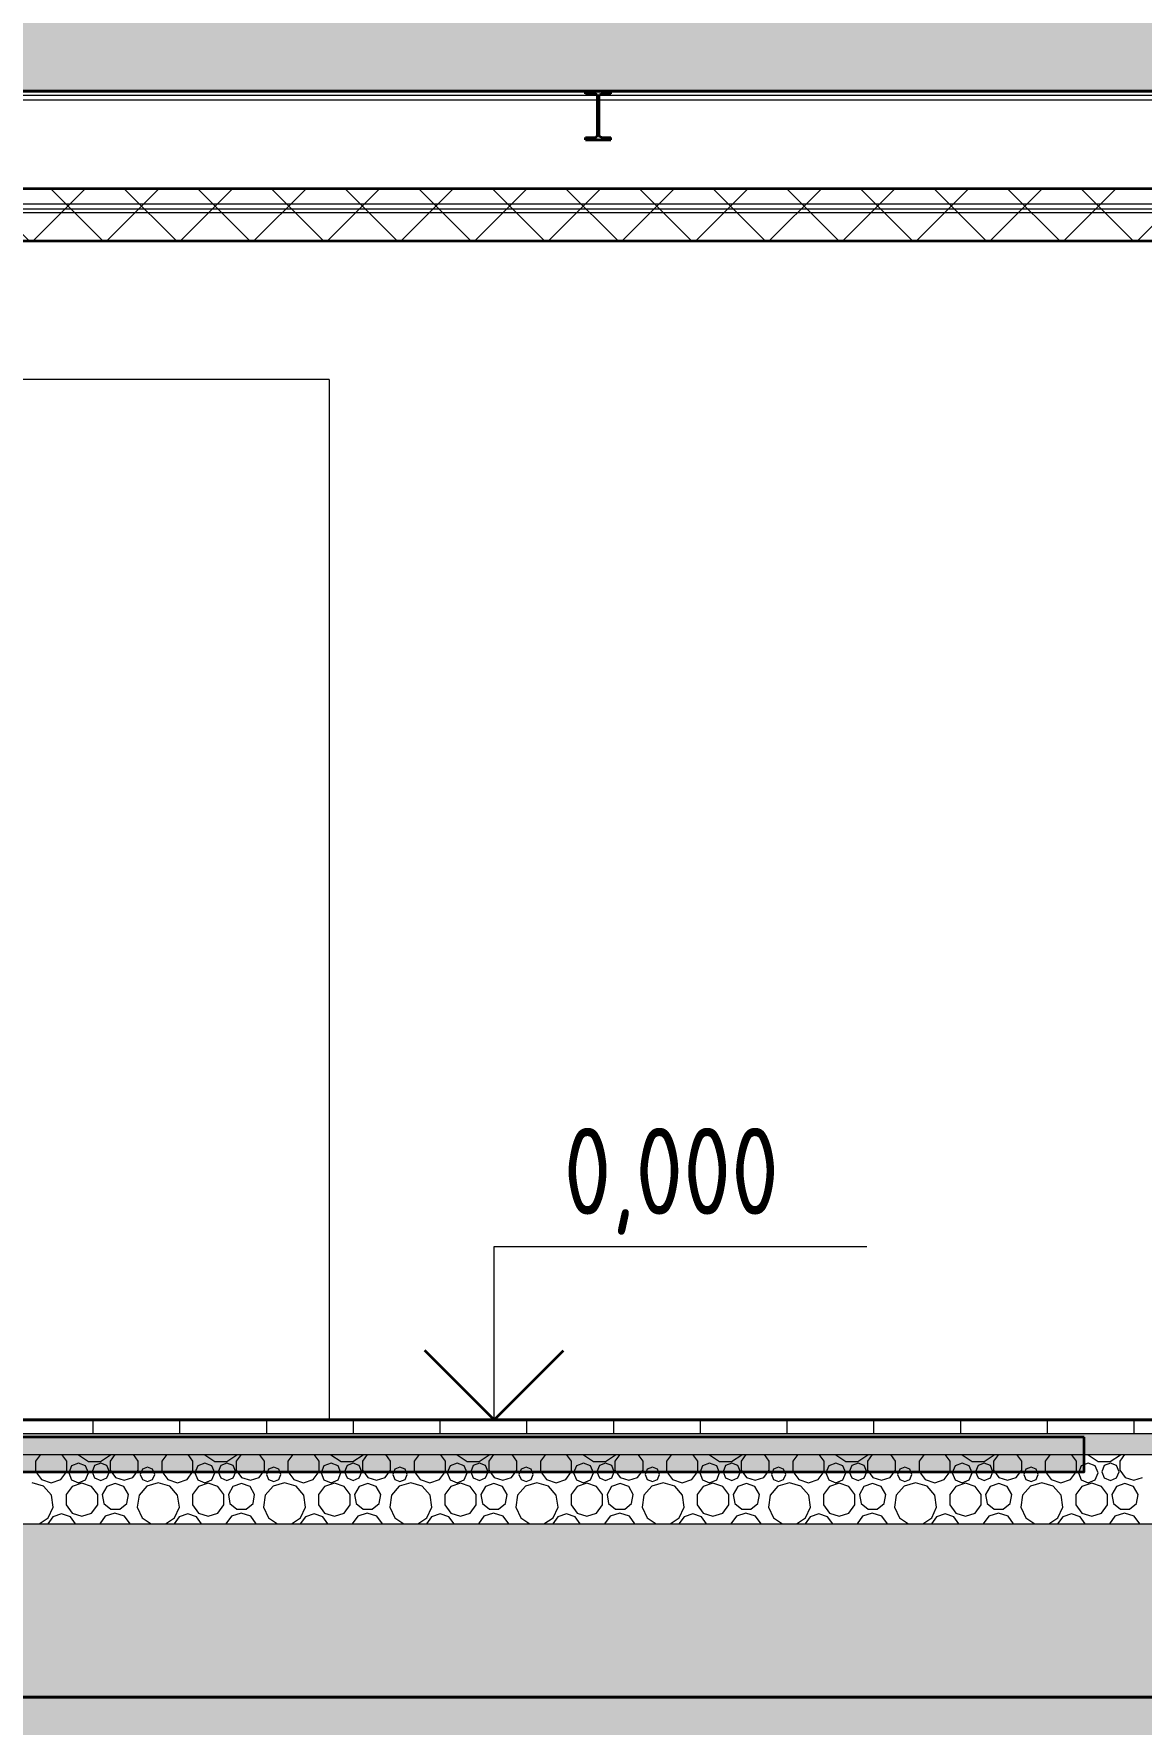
# Model space of a CAD drawing. Header units: millimetres. Extents: x 34668 to 196414, y -30276 to 15801.
# Drawn here: x 175091 to 178282, y -27354 to -22479 of the extents above; entities that cross this region are included whole.
import ezdxf

# ---------------------------------------------------------------- set-up
doc = ezdxf.new("R2010")
doc.units = ezdxf.units.MM
doc.header["$MEASUREMENT"] = 0
for name, color, linetype in [('- Спрятан', 7, 'Continuous'), ('перекрытие', 7, 'Continuous'), ('стены внутр', 7, 'Continuous'), ('чертеж', 7, 'Continuous')]:
    doc.layers.add(name, color=color, linetype=linetype)
for name, color, linetype, lineweight in [('- Спрятан_Ном._пера__96', 7, 'Continuous', 13), ('- Спрятан_Ном._пера__98', 7, 'Continuous', 35), ('перекрытие_Ном._пера__94', 252, 'Continuous', 13), ('перекрытие_Ном._пера__96', 7, 'Continuous', 13), ('перекрытие_Ном._пера__97', 7, 'Continuous', 20), ('перекрытие_Ном._пера__99', 7, 'Continuous', 40), ('подп стены Инжзащита_Ном._пера__94', 252, 'Continuous', 13), ('подп стены Инжзащита_Ном._пера__97', 7, 'Continuous', 20), ('подп стены Инжзащита_Ном._пера__98', 7, 'Continuous', 35), ('стены внутр_Ном._пера__96', 7, 'Continuous', 13), ('чертеж_Ном._пера__96', 7, 'Continuous', 13), ('чертеж_Ном._пера__98', 7, 'Continuous', 35)]:
    doc.layers.add(name, color=color, linetype=linetype, lineweight=lineweight)
doc.styles.add('СГЕНЕРИР_СТИЛЬ_1', font='gost_2_304-81_type.ttf')

# ---------------------------------------------------------------- blocks, each defined once
blk = doc.blocks.new('Элемент разреза_91_1', base_point=(115262, -26475.7))
at = {"layer": 'перекрытие_Ном._пера__94', "linetype": 'Continuous'}
blk.add_hatch(color=256, dxfattribs=at).paths.add_polyline_path([(189128.6, -22644.7), (189128.6, -22425.7), (172422.7, -22425.7), (172422.7, -22644.7)])
at = {"layer": 'перекрытие_Ном._пера__99', "linetype": 'Continuous'}
blk.add_line((172422.7, -22644.7), (189128.6, -22644.7), dxfattribs=at)
blk = doc.blocks.new('Элемент разреза_115_1', base_point=(115262, -26475.7))
at = {"layer": 'стены внутр_Ном._пера__96', "linetype": 'Continuous'}
for p, q in [((175942.7, -23475.7), (172942.7, -23475.7)), ((172942.7, -26475.7), (172942.7, -23475.7)), ((175942.7, -23475.7), (175942.7, -26475.7))]:
    blk.add_line(p, q, dxfattribs=at)
blk = doc.blocks.new('Элемент разреза_120_1', base_point=(115262, -26475.7))
at = {"layer": 'перекрытие_Ном._пера__96', "linetype": 'Continuous'}
for p, q in [((178372.7, -22994.7), (178372.7, -23075.7)), ((178372.7, -23075.7), (172882.7, -23075.7))]:
    blk.add_line(p, q, dxfattribs=at)
blk = doc.blocks.new('Элемент разреза_133_1', base_point=(115262, -26475.7))
at = {"layer": '- Спрятан_Ном._пера__96', "linetype": 'Continuous'}
for p, q in [((174721.3, -22655.7), (176714.2, -22655.7)), ((176721.3, -22655.7), (178714.2, -22655.7)), ((174720.1, -22669.7), (176715.4, -22669.7)), ((176720.1, -22669.7), (178715.4, -22669.7)), ((172882.7, -22969.7), (178627.7, -22969.7)), ((172882.7, -22983.7), (178627.7, -22983.7)), ((172882.7, -22994.7), (178627.7, -22994.7))]:
    blk.add_line(p, q, dxfattribs=at)
blk = doc.blocks.new('Элемент разреза_135_1', base_point=(115262, -26475.7))
at = {"layer": '- Спрятан_Ном._пера__96', "linetype": 'Continuous', "lineweight": 25}
blk.add_hatch(color=7, dxfattribs=at).paths.add_polyline_path([(176754.2, -22784.7), (176754.2, -22777.8), (176727.1, -22777.8), (176722.1, -22775.8), (176720.1, -22770.8), (176720.1, -22658.6), (176722.1, -22653.7), (176727.1, -22651.6), (176754.2, -22651.6), (176754.2, -22644.7), (176681.2, -22644.7), (176681.2, -22651.6), (176708.4, -22651.6), (176713.3, -22653.7), (176715.4, -22658.6), (176715.4, -22770.8), (176713.3, -22775.8), (176708.4, -22777.8), (176681.2, -22777.8), (176681.2, -22784.7)])
at = {"layer": '- Спрятан_Ном._пера__98', "linetype": 'Continuous'}
for p, q in [((176681.2, -22644.7), (176754.2, -22644.7)), ((176681.2, -22651.6), (176681.2, -22644.7)), ((176681.2, -22651.6), (176708.4, -22651.6)), ((176713.3, -22653.7), (176708.4, -22651.6)), ((176715.4, -22658.6), (176713.3, -22653.7)), ((176715.4, -22770.8), (176715.4, -22658.6)), ((176720.1, -22658.6), (176722.1, -22653.7)), ((176720.1, -22770.8), (176720.1, -22658.6)), ((176722.1, -22653.7), (176727.1, -22651.6)), ((176727.1, -22651.6), (176754.2, -22651.6)), ((176754.2, -22651.6), (176754.2, -22644.7)), ((176681.2, -22777.8), (176708.4, -22777.8)), ((176681.2, -22784.7), (176681.2, -22777.8)), ((176681.2, -22784.7), (176754.2, -22784.7)), ((176708.4, -22777.8), (176713.3, -22775.8)), ((176713.3, -22775.8), (176715.4, -22770.8)), ((176722.1, -22775.8), (176720.1, -22770.8)), ((176727.1, -22777.8), (176722.1, -22775.8)), ((176727.1, -22777.8), (176754.2, -22777.8)), ((176754.2, -22784.7), (176754.2, -22777.8))]:
    blk.add_line(p, q, dxfattribs=at)
blk = doc.blocks.new('Отметка высоты (ГОСТ)[23]_1', base_point=(176417.8, -26475.7))
at = {"layer": 'чертеж_Ном._пера__96', "linetype": 'Continuous'}
for p, q in [((176417.8, -26475.7), (176417.8, -25975.7)), ((176417.8, -25975.7), (177491.2, -25975.7)), ((175786.5, -26475.7), (176617.8, -26475.7))]:
    blk.add_line(p, q, dxfattribs=at)
at = {"layer": 'чертеж_Ном._пера__98', "linetype": 'Continuous'}
for q in [(176217.8, -26275.7), (176617.8, -26275.7)]:
    blk.add_line((176417.8, -26475.7), q, dxfattribs=at)
at = {"layer": 'чертеж_Ном._пера__96', "insert": (176617.8, -25942.2), "char_height": 250, "attachment_point": 7, "style": 'СГЕНЕРИР_СТИЛЬ_1'}
blk.add_mtext('{0,000\\A1{\\H.66x;\\S^  ;}}', dxfattribs=at)
blk = doc.blocks.new('*X242', base_point=(115262, -26475.7))
at = {"layer": 'перекрытие_Ном._пера__94', "linetype": 'Continuous'}
for p, q in [((175110.4, -26575.7), (175096.1, -26595.4)), ((175096.1, -26595.4), (175096.1, -26624.6)), ((175186.1, -26595.4), (175171.8, -26575.7)), ((175186.1, -26624.6), (175186.1, -26595.4)), ((175199.9, -26608.9), (175191.6, -26629.1)), ((175220.1, -26600.5), (175199.9, -26608.9)), ((175219.4, -26575.7), (175220, -26577)), ((175220, -26577), (175249, -26595.7)), ((175240.4, -26608.9), (175220.1, -26600.5)), ((175248.7, -26629.1), (175240.4, -26608.9)), ((175249, -26595.7), (175283.5, -26595.7)), ((175266.2, -26607.9), (175258.9, -26625.6)), ((175284, -26600.5), (175266.2, -26607.9)), ((175283.5, -26595.7), (175312.5, -26577)), ((175301.7, -26607.9), (175284, -26600.5)), ((175309, -26625.6), (175301.7, -26607.9)), ((175324.7, -26575.7), (175310.9, -26594.7)), ((175310.9, -26594.7), (175310.9, -26621)), ((175312.5, -26577), (175313.1, -26575.7)), ((175391.8, -26594.7), (175378, -26575.7)), ((175391.8, -26621), (175391.8, -26594.7)), ((175418.7, -26612.6), (175404.1, -26618.7)), ((175433.3, -26618.7), (175418.7, -26612.6)), ((175474.1, -26575.7), (175459.8, -26595.4)), ((175459.8, -26595.4), (175459.8, -26624.6)), ((175549.8, -26595.4), (175535.5, -26575.7)), ((175549.8, -26624.6), (175549.8, -26595.4)), ((175563.6, -26608.9), (175555.3, -26629.1)), ((175583.9, -26600.5), (175563.6, -26608.9)), ((175583.1, -26575.7), (175583.7, -26577)), ((175583.7, -26577), (175612.7, -26595.7)), ((175604.1, -26608.9), (175583.9, -26600.5)), ((175612.4, -26629.1), (175604.1, -26608.9)), ((175612.7, -26595.7), (175647.2, -26595.7)), ((175629.9, -26607.9), (175622.6, -26625.6)), ((175647.7, -26600.5), (175629.9, -26607.9)), ((175647.2, -26595.7), (175676.2, -26577)), ((175665.4, -26607.9), (175647.7, -26600.5)), ((175672.8, -26625.6), (175665.4, -26607.9)), ((175688.4, -26575.7), (175674.6, -26594.7)), ((175674.6, -26594.7), (175674.6, -26621)), ((175676.2, -26577), (175676.8, -26575.7)), ((175755.5, -26594.7), (175741.7, -26575.7)), ((175755.5, -26621), (175755.5, -26594.7)), ((175782.4, -26612.6), (175767.8, -26618.7)), ((175797, -26618.7), (175782.4, -26612.6)), ((175837.8, -26575.7), (175823.5, -26595.4)), ((175823.5, -26595.4), (175823.5, -26624.6)), ((175913.5, -26595.4), (175899.2, -26575.7)), ((175913.5, -26624.6), (175913.5, -26595.4)), ((175927.3, -26608.9), (175919, -26629.1)), ((175947.6, -26600.5), (175927.3, -26608.9)), ((175946.8, -26575.7), (175947.4, -26577)), ((175947.4, -26577), (175976.4, -26595.7)), ((175967.8, -26608.9), (175947.6, -26600.5)), ((175976.1, -26629.1), (175967.8, -26608.9)), ((175976.4, -26595.7), (176010.9, -26595.7)), ((175993.7, -26607.9), (175986.3, -26625.6)), ((176011.4, -26600.5), (175993.7, -26607.9)), ((176010.9, -26595.7), (176039.9, -26577)), ((176029.1, -26607.9), (176011.4, -26600.5)), ((176036.5, -26625.6), (176029.1, -26607.9)), ((176052.1, -26575.7), (176038.3, -26594.7)), ((176038.3, -26594.7), (176038.3, -26621)), ((176039.9, -26577), (176040.5, -26575.7)), ((176119.2, -26594.7), (176105.4, -26575.7)), ((176119.2, -26621), (176119.2, -26594.7)), ((176146.1, -26612.6), (176131.5, -26618.7)), ((176160.8, -26618.7), (176146.1, -26612.6)), ((176201.5, -26575.7), (176187.2, -26595.4)), ((176187.2, -26595.4), (176187.2, -26624.6)), ((176277.2, -26595.4), (176262.9, -26575.7)), ((176277.2, -26624.6), (176277.2, -26595.4)), ((176291.1, -26608.9), (176282.7, -26629.1)), ((176311.3, -26600.5), (176291.1, -26608.9)), ((176310.5, -26575.7), (176311.1, -26577)), ((176311.1, -26577), (176340.1, -26595.7)), ((176331.5, -26608.9), (176311.3, -26600.5)), ((176339.9, -26629.1), (176331.5, -26608.9)), ((176340.1, -26595.7), (176374.6, -26595.7)), ((176357.4, -26607.9), (176350, -26625.6)), ((176375.1, -26600.5), (176357.4, -26607.9)), ((176374.6, -26595.7), (176403.6, -26577)), ((176392.8, -26607.9), (176375.1, -26600.5)), ((176400.2, -26625.6), (176392.8, -26607.9)), ((176415.8, -26575.7), (176402, -26594.7)), ((176402, -26594.7), (176402, -26621)), ((176403.6, -26577), (176404.2, -26575.7)), ((176482.9, -26594.7), (176469.1, -26575.7)), ((176482.9, -26621), (176482.9, -26594.7)), ((176509.8, -26612.6), (176495.2, -26618.7)), ((176524.5, -26618.7), (176509.8, -26612.6)), ((176565.2, -26575.7), (176550.9, -26595.4)), ((176550.9, -26595.4), (176550.9, -26624.6)), ((176640.9, -26595.4), (176626.6, -26575.7)), ((176640.9, -26624.6), (176640.9, -26595.4)), ((176654.8, -26608.9), (176646.4, -26629.1)), ((176675, -26600.5), (176654.8, -26608.9)), ((176674.2, -26575.7), (176674.8, -26577)), ((176674.8, -26577), (176703.8, -26595.7)), ((176695.2, -26608.9), (176675, -26600.5)), ((176703.6, -26629.1), (176695.2, -26608.9)), ((176703.8, -26595.7), (176738.3, -26595.7)), ((176721.1, -26607.9), (176713.7, -26625.6)), ((176738.8, -26600.5), (176721.1, -26607.9)), ((176738.3, -26595.7), (176767.3, -26577)), ((176756.5, -26607.9), (176738.8, -26600.5)), ((176763.9, -26625.6), (176756.5, -26607.9)), ((176779.5, -26575.7), (176765.7, -26594.7)), ((176765.7, -26594.7), (176765.7, -26621)), ((176767.3, -26577), (176767.9, -26575.7)), ((176846.6, -26594.7), (176832.9, -26575.7)), ((176846.6, -26621), (176846.6, -26594.7)), ((176873.5, -26612.6), (176858.9, -26618.7)), ((176888.2, -26618.7), (176873.5, -26612.6)), ((176929, -26575.7), (176914.7, -26595.4)), ((176914.7, -26595.4), (176914.7, -26624.6)), ((177004.6, -26595.4), (176990.3, -26575.7)), ((177004.6, -26624.6), (177004.6, -26595.4)), ((177018.5, -26608.9), (177010.1, -26629.1)), ((177038.7, -26600.5), (177018.5, -26608.9)), ((177037.9, -26575.7), (177038.5, -26577)), ((177038.5, -26577), (177067.5, -26595.7)), ((177058.9, -26608.9), (177038.7, -26600.5)), ((177067.3, -26629.1), (177058.9, -26608.9)), ((177067.5, -26595.7), (177102, -26595.7)), ((177084.8, -26607.9), (177077.4, -26625.6)), ((177102.5, -26600.5), (177084.8, -26607.9)), ((177102, -26595.7), (177131, -26577)), ((177120.2, -26607.9), (177102.5, -26600.5)), ((177127.6, -26625.6), (177120.2, -26607.9)), ((177143.2, -26575.7), (177129.4, -26594.7)), ((177129.4, -26594.7), (177129.4, -26621)), ((177131, -26577), (177131.6, -26575.7)), ((177210.4, -26594.7), (177196.6, -26575.7)), ((177210.4, -26621), (177210.4, -26594.7)), ((177237.3, -26612.6), (177222.6, -26618.7)), ((177251.9, -26618.7), (177237.3, -26612.6)), ((177292.7, -26575.7), (177278.4, -26595.4)), ((177278.4, -26595.4), (177278.4, -26624.6)), ((177368.4, -26595.4), (177354.1, -26575.7)), ((177368.4, -26624.6), (177368.4, -26595.4)), ((177382.2, -26608.9), (177373.8, -26629.1)), ((177402.4, -26600.5), (177382.2, -26608.9)), ((177401.6, -26575.7), (177402.2, -26577)), ((177402.2, -26577), (177431.2, -26595.7)), ((177422.6, -26608.9), (177402.4, -26600.5)), ((177431, -26629.1), (177422.6, -26608.9)), ((177431.2, -26595.7), (177465.7, -26595.7)), ((177448.5, -26607.9), (177441.1, -26625.6)), ((177466.2, -26600.5), (177448.5, -26607.9)), ((177465.7, -26595.7), (177494.7, -26577)), ((177483.9, -26607.9), (177466.2, -26600.5)), ((177491.3, -26625.6), (177483.9, -26607.9)), ((177506.9, -26575.7), (177493.1, -26594.7)), ((177493.1, -26594.7), (177493.1, -26621)), ((177494.7, -26577), (177495.3, -26575.7)), ((177574.1, -26594.7), (177560.3, -26575.7)), ((177574.1, -26621), (177574.1, -26594.7)), ((177601, -26612.6), (177586.3, -26618.7)), ((177615.6, -26618.7), (177601, -26612.6)), ((177656.4, -26575.7), (177642.1, -26595.4)), ((177642.1, -26595.4), (177642.1, -26624.6)), ((177732.1, -26595.4), (177717.8, -26575.7)), ((177732.1, -26624.6), (177732.1, -26595.4)), ((177745.9, -26608.9), (177737.5, -26629.1)), ((177766.1, -26600.5), (177745.9, -26608.9)), ((177765.3, -26575.7), (177765.9, -26577)), ((177765.9, -26577), (177794.9, -26595.7)), ((177786.3, -26608.9), (177766.1, -26600.5)), ((177794.7, -26629.1), (177786.3, -26608.9)), ((177794.9, -26595.7), (177829.4, -26595.7)), ((177812.2, -26607.9), (177804.9, -26625.6)), ((177829.9, -26600.5), (177812.2, -26607.9)), ((177829.4, -26595.7), (177858.5, -26577)), ((177847.7, -26607.9), (177829.9, -26600.5)), ((177855, -26625.6), (177847.7, -26607.9)), ((177870.6, -26575.7), (177856.8, -26594.7)), ((177856.8, -26594.7), (177856.8, -26621)), ((177858.5, -26577), (177859, -26575.7)), ((177937.8, -26594.7), (177924, -26575.7)), ((177937.8, -26621), (177937.8, -26594.7)), ((177964.7, -26612.6), (177950, -26618.7)), ((177979.3, -26618.7), (177964.7, -26612.6)), ((178020.1, -26575.7), (178005.8, -26595.4)), ((178005.8, -26595.4), (178005.8, -26624.6)), ((178095.8, -26595.4), (178081.5, -26575.7)), ((178095.8, -26624.6), (178095.8, -26595.4)), ((178109.6, -26608.9), (178101.2, -26629.1)), ((178129.8, -26600.5), (178109.6, -26608.9)), ((178129, -26575.7), (178129.6, -26577)), ((178129.6, -26577), (178158.7, -26595.7)), ((178150, -26608.9), (178129.8, -26600.5)), ((178158.4, -26629.1), (178150, -26608.9)), ((178158.7, -26595.7), (178193.1, -26595.7)), ((178175.9, -26607.9), (178168.6, -26625.6)), ((178193.6, -26600.5), (178175.9, -26607.9)), ((178193.1, -26595.7), (178222.2, -26577)), ((178211.4, -26607.9), (178193.6, -26600.5)), ((178218.7, -26625.6), (178211.4, -26607.9)), ((178234.3, -26575.7), (178220.5, -26594.7)), ((178220.5, -26594.7), (178220.5, -26621)), ((178222.2, -26577), (178222.8, -26575.7)), ((175119.3, -26667.4), (175086.2, -26657.7)), ((175096.1, -26624.6), (175113.3, -26648.3)), ((175113.3, -26648.3), (175141.1, -26657.3)), ((175141.1, -26657.3), (175168.9, -26648.3)), ((175168.9, -26648.3), (175186.1, -26624.6)), ((175191.6, -26629.1), (175199.9, -26649.3)), ((175199.9, -26649.3), (175220.1, -26657.7)), ((175229.8, -26658.8), (175201.8, -26667.9)), ((175220.1, -26657.7), (175240.4, -26649.3)), ((175257.8, -26667.9), (175229.8, -26658.8)), ((175240.4, -26649.3), (175248.7, -26629.1)), ((175258.9, -26625.6), (175266.2, -26643.3)), ((175266.2, -26643.3), (175284, -26650.7)), ((175284, -26650.7), (175301.7, -26643.3)), ((175325.8, -26659.3), (175301.2, -26668.3)), ((175301.7, -26643.3), (175309, -26625.6)), ((175310.9, -26621), (175326.3, -26642.3)), ((175350.5, -26668.3), (175325.8, -26659.3)), ((175326.3, -26642.3), (175351.3, -26650.4)), ((175351.3, -26650.4), (175376.4, -26642.3)), ((175376.4, -26642.3), (175391.8, -26621)), ((175404.1, -26618.7), (175398, -26633.3)), ((175398, -26633.3), (175404.1, -26647.9)), ((175404.1, -26647.9), (175418.7, -26653.9)), ((175449.9, -26657.7), (175416.9, -26667.4)), ((175418.7, -26653.9), (175433.3, -26647.9)), ((175439.4, -26633.3), (175433.3, -26618.7)), ((175433.3, -26647.9), (175439.4, -26633.3)), ((175483, -26667.4), (175449.9, -26657.7)), ((175459.8, -26624.6), (175477, -26648.3)), ((175477, -26648.3), (175504.8, -26657.3)), ((175504.8, -26657.3), (175532.6, -26648.3)), ((175532.6, -26648.3), (175549.8, -26624.6)), ((175555.3, -26629.1), (175563.6, -26649.3)), ((175563.6, -26649.3), (175583.9, -26657.7)), ((175593.5, -26658.8), (175565.5, -26667.9)), ((175583.9, -26657.7), (175604.1, -26649.3)), ((175621.6, -26667.9), (175593.5, -26658.8)), ((175604.1, -26649.3), (175612.4, -26629.1)), ((175622.6, -26625.6), (175629.9, -26643.3)), ((175629.9, -26643.3), (175647.7, -26650.7)), ((175647.7, -26650.7), (175665.4, -26643.3)), ((175689.5, -26659.3), (175664.9, -26668.3)), ((175665.4, -26643.3), (175672.8, -26625.6)), ((175674.6, -26621), (175690, -26642.3)), ((175714.2, -26668.3), (175689.5, -26659.3)), ((175690, -26642.3), (175715.1, -26650.4)), ((175715.1, -26650.4), (175740.1, -26642.3)), ((175740.1, -26642.3), (175755.5, -26621)), ((175767.8, -26618.7), (175761.7, -26633.3)), ((175761.7, -26633.3), (175767.8, -26647.9)), ((175767.8, -26647.9), (175782.4, -26653.9)), ((175813.7, -26657.7), (175780.6, -26667.4)), ((175782.4, -26653.9), (175797, -26647.9)), ((175803.1, -26633.3), (175797, -26618.7)), ((175797, -26647.9), (175803.1, -26633.3)), ((175846.8, -26667.4), (175813.7, -26657.7)), ((175823.5, -26624.6), (175840.7, -26648.3)), ((175840.7, -26648.3), (175868.5, -26657.3)), ((175868.5, -26657.3), (175896.3, -26648.3)), ((175896.3, -26648.3), (175913.5, -26624.6)), ((175919, -26629.1), (175927.3, -26649.3)), ((175927.3, -26649.3), (175947.6, -26657.7)), ((175957.2, -26658.8), (175929.2, -26667.9)), ((175947.6, -26657.7), (175967.8, -26649.3)), ((175985.3, -26667.9), (175957.2, -26658.8)), ((175967.8, -26649.3), (175976.1, -26629.1)), ((175986.3, -26625.6), (175993.7, -26643.3)), ((175993.7, -26643.3), (176011.4, -26650.7)), ((176011.4, -26650.7), (176029.1, -26643.3)), ((176053.3, -26659.3), (176028.6, -26668.3)), ((176029.1, -26643.3), (176036.5, -26625.6)), ((176038.3, -26621), (176053.7, -26642.3)), ((176077.9, -26668.3), (176053.3, -26659.3)), ((176053.7, -26642.3), (176078.8, -26650.4)), ((176078.8, -26650.4), (176103.8, -26642.3)), ((176103.8, -26642.3), (176119.2, -26621)), ((176131.5, -26618.7), (176125.5, -26633.3)), ((176125.5, -26633.3), (176131.5, -26647.9)), ((176131.5, -26647.9), (176146.1, -26653.9)), ((176177.4, -26657.7), (176144.3, -26667.4)), ((176146.1, -26653.9), (176160.8, -26647.9)), ((176166.8, -26633.3), (176160.8, -26618.7)), ((176160.8, -26647.9), (176166.8, -26633.3)), ((176210.5, -26667.4), (176177.4, -26657.7)), ((176187.2, -26624.6), (176204.4, -26648.3)), ((176204.4, -26648.3), (176232.2, -26657.3)), ((176232.2, -26657.3), (176260, -26648.3)), ((176260, -26648.3), (176277.2, -26624.6)), ((176282.7, -26629.1), (176291.1, -26649.3)), ((176291.1, -26649.3), (176311.3, -26657.7)), ((176320.9, -26658.8), (176292.9, -26667.9)), ((176311.3, -26657.7), (176331.5, -26649.3)), ((176349, -26667.9), (176320.9, -26658.8)), ((176331.5, -26649.3), (176339.9, -26629.1)), ((176350, -26625.6), (176357.4, -26643.3)), ((176357.4, -26643.3), (176375.1, -26650.7)), ((176375.1, -26650.7), (176392.8, -26643.3)), ((176417, -26659.3), (176392.3, -26668.3)), ((176392.8, -26643.3), (176400.2, -26625.6)), ((176402, -26621), (176417.5, -26642.3)), ((176441.6, -26668.3), (176417, -26659.3)), ((176417.5, -26642.3), (176442.5, -26650.4)), ((176442.5, -26650.4), (176467.5, -26642.3)), ((176467.5, -26642.3), (176482.9, -26621)), ((176495.2, -26618.7), (176489.2, -26633.3)), ((176489.2, -26633.3), (176495.2, -26647.9)), ((176495.2, -26647.9), (176509.8, -26653.9)), ((176541.1, -26657.7), (176508, -26667.4)), ((176509.8, -26653.9), (176524.5, -26647.9)), ((176530.5, -26633.3), (176524.5, -26618.7)), ((176524.5, -26647.9), (176530.5, -26633.3)), ((176574.2, -26667.4), (176541.1, -26657.7)), ((176550.9, -26624.6), (176568.1, -26648.3)), ((176568.1, -26648.3), (176595.9, -26657.3)), ((176595.9, -26657.3), (176623.8, -26648.3)), ((176623.8, -26648.3), (176640.9, -26624.6)), ((176646.4, -26629.1), (176654.8, -26649.3)), ((176654.8, -26649.3), (176675, -26657.7)), ((176684.6, -26658.8), (176656.6, -26667.9)), ((176675, -26657.7), (176695.2, -26649.3)), ((176712.7, -26667.9), (176684.6, -26658.8)), ((176695.2, -26649.3), (176703.6, -26629.1)), ((176713.7, -26625.6), (176721.1, -26643.3)), ((176721.1, -26643.3), (176738.8, -26650.7)), ((176738.8, -26650.7), (176756.5, -26643.3)), ((176780.7, -26659.3), (176756, -26668.3)), ((176756.5, -26643.3), (176763.9, -26625.6)), ((176765.7, -26621), (176781.2, -26642.3)), ((176805.3, -26668.3), (176780.7, -26659.3)), ((176781.2, -26642.3), (176806.2, -26650.4)), ((176806.2, -26650.4), (176831.2, -26642.3)), ((176831.2, -26642.3), (176846.6, -26621)), ((176858.9, -26618.7), (176852.9, -26633.3)), ((176852.9, -26633.3), (176858.9, -26647.9)), ((176858.9, -26647.9), (176873.5, -26653.9)), ((176904.8, -26657.7), (176871.7, -26667.4)), ((176873.5, -26653.9), (176888.2, -26647.9)), ((176894.2, -26633.3), (176888.2, -26618.7)), ((176888.2, -26647.9), (176894.2, -26633.3)), ((176937.9, -26667.4), (176904.8, -26657.7)), ((176914.7, -26624.6), (176931.8, -26648.3)), ((176931.8, -26648.3), (176959.7, -26657.3)), ((176959.7, -26657.3), (176987.5, -26648.3)), ((176987.5, -26648.3), (177004.6, -26624.6)), ((177010.1, -26629.1), (177018.5, -26649.3)), ((177018.5, -26649.3), (177038.7, -26657.7)), ((177048.3, -26658.8), (177020.3, -26667.9)), ((177038.7, -26657.7), (177058.9, -26649.3)), ((177076.4, -26667.9), (177048.3, -26658.8)), ((177058.9, -26649.3), (177067.3, -26629.1)), ((177077.4, -26625.6), (177084.8, -26643.3)), ((177084.8, -26643.3), (177102.5, -26650.7)), ((177102.5, -26650.7), (177120.2, -26643.3)), ((177144.4, -26659.3), (177119.7, -26668.3)), ((177120.2, -26643.3), (177127.6, -26625.6)), ((177129.4, -26621), (177144.9, -26642.3)), ((177169, -26668.3), (177144.4, -26659.3)), ((177144.9, -26642.3), (177169.9, -26650.4)), ((177169.9, -26650.4), (177194.9, -26642.3)), ((177194.9, -26642.3), (177210.4, -26621)), ((177222.6, -26618.7), (177216.6, -26633.3)), ((177216.6, -26633.3), (177222.6, -26647.9)), ((177222.6, -26647.9), (177237.3, -26653.9)), ((177268.5, -26657.7), (177235.4, -26667.4)), ((177237.3, -26653.9), (177251.9, -26647.9)), ((177257.9, -26633.3), (177251.9, -26618.7)), ((177251.9, -26647.9), (177257.9, -26633.3)), ((177301.6, -26667.4), (177268.5, -26657.7)), ((177278.4, -26624.6), (177295.6, -26648.3)), ((177295.6, -26648.3), (177323.4, -26657.3)), ((177323.4, -26657.3), (177351.2, -26648.3)), ((177351.2, -26648.3), (177368.4, -26624.6)), ((177373.8, -26629.1), (177382.2, -26649.3)), ((177382.2, -26649.3), (177402.4, -26657.7)), ((177412.1, -26658.8), (177384, -26667.9)), ((177402.4, -26657.7), (177422.6, -26649.3)), ((177440.1, -26667.9), (177412.1, -26658.8)), ((177422.6, -26649.3), (177431, -26629.1)), ((177441.1, -26625.6), (177448.5, -26643.3)), ((177448.5, -26643.3), (177466.2, -26650.7)), ((177466.2, -26650.7), (177483.9, -26643.3)), ((177508.1, -26659.3), (177483.4, -26668.3)), ((177483.9, -26643.3), (177491.3, -26625.6)), ((177493.1, -26621), (177508.6, -26642.3)), ((177532.7, -26668.3), (177508.1, -26659.3)), ((177508.6, -26642.3), (177533.6, -26650.4)), ((177533.6, -26650.4), (177558.6, -26642.3)), ((177558.6, -26642.3), (177574.1, -26621)), ((177586.3, -26618.7), (177580.3, -26633.3)), ((177580.3, -26633.3), (177586.3, -26647.9)), ((177586.3, -26647.9), (177601, -26653.9)), ((177632.2, -26657.7), (177599.1, -26667.4)), ((177601, -26653.9), (177615.6, -26647.9)), ((177621.6, -26633.3), (177615.6, -26618.7)), ((177615.6, -26647.9), (177621.6, -26633.3)), ((177665.3, -26667.4), (177632.2, -26657.7)), ((177642.1, -26624.6), (177659.3, -26648.3)), ((177659.3, -26648.3), (177687.1, -26657.3)), ((177687.1, -26657.3), (177714.9, -26648.3)), ((177714.9, -26648.3), (177732.1, -26624.6)), ((177737.5, -26629.1), (177745.9, -26649.3)), ((177745.9, -26649.3), (177766.1, -26657.7)), ((177775.8, -26658.8), (177747.7, -26667.9)), ((177766.1, -26657.7), (177786.3, -26649.3)), ((177803.8, -26667.9), (177775.8, -26658.8)), ((177786.3, -26649.3), (177794.7, -26629.1)), ((177804.9, -26625.6), (177812.2, -26643.3)), ((177812.2, -26643.3), (177829.9, -26650.7)), ((177829.9, -26650.7), (177847.7, -26643.3)), ((177871.8, -26659.3), (177847.1, -26668.3)), ((177847.7, -26643.3), (177855, -26625.6)), ((177856.8, -26621), (177872.3, -26642.3)), ((177896.4, -26668.3), (177871.8, -26659.3)), ((177872.3, -26642.3), (177897.3, -26650.4)), ((177897.3, -26650.4), (177922.3, -26642.3)), ((177922.3, -26642.3), (177937.8, -26621)), ((177950, -26618.7), (177944, -26633.3)), ((177944, -26633.3), (177950, -26647.9)), ((177950, -26647.9), (177964.7, -26653.9)), ((177995.9, -26657.7), (177962.8, -26667.4)), ((177964.7, -26653.9), (177979.3, -26647.9)), ((177985.3, -26633.3), (177979.3, -26618.7)), ((177979.3, -26647.9), (177985.3, -26633.3)), ((178029, -26667.4), (177995.9, -26657.7)), ((178005.8, -26624.6), (178023, -26648.3)), ((178023, -26648.3), (178050.8, -26657.3)), ((178050.8, -26657.3), (178078.6, -26648.3)), ((178078.6, -26648.3), (178095.8, -26624.6)), ((178101.2, -26629.1), (178109.6, -26649.3)), ((178109.6, -26649.3), (178129.8, -26657.7)), ((178139.5, -26658.8), (178111.4, -26667.9)), ((178129.8, -26657.7), (178150, -26649.3)), ((178167.5, -26667.9), (178139.5, -26658.8)), ((178150, -26649.3), (178158.4, -26629.1)), ((178168.6, -26625.6), (178175.9, -26643.3)), ((178175.9, -26643.3), (178193.6, -26650.7)), ((178193.6, -26650.7), (178211.4, -26643.3)), ((178235.5, -26659.3), (178210.8, -26668.3)), ((178211.4, -26643.3), (178218.7, -26625.6)), ((178220.5, -26621), (178236, -26642.3)), ((178260.2, -26668.3), (178235.5, -26659.3)), ((178236, -26642.3), (178261, -26650.4)), ((178261, -26650.4), (178286, -26642.3)), ((175141.9, -26693.5), (175119.3, -26667.4)), ((175146.8, -26727.6), (175141.9, -26693.5)), ((175201.8, -26667.9), (175184.4, -26691.7)), ((175184.4, -26691.7), (175184.4, -26721.2)), ((175275.2, -26691.7), (175257.8, -26667.9)), ((175275.2, -26721.2), (175275.2, -26691.7)), ((175301.2, -26668.3), (175288.1, -26691)), ((175288.1, -26691), (175292.6, -26716.8)), ((175363.6, -26691), (175350.5, -26668.3)), ((175359.1, -26716.8), (175363.6, -26691)), ((175394.3, -26693.5), (175389.4, -26727.6)), ((175416.9, -26667.4), (175394.3, -26693.5)), ((175505.6, -26693.5), (175483, -26667.4)), ((175510.5, -26727.6), (175505.6, -26693.5)), ((175565.5, -26667.9), (175548.1, -26691.7)), ((175548.1, -26691.7), (175548.1, -26721.2)), ((175638.9, -26691.7), (175621.6, -26667.9)), ((175638.9, -26721.2), (175638.9, -26691.7)), ((175664.9, -26668.3), (175651.8, -26691)), ((175651.8, -26691), (175656.3, -26716.8)), ((175727.3, -26691), (175714.2, -26668.3)), ((175722.8, -26716.8), (175727.3, -26691)), ((175758, -26693.5), (175753.1, -26727.6)), ((175780.6, -26667.4), (175758, -26693.5)), ((175869.3, -26693.5), (175846.8, -26667.4)), ((175874.2, -26727.6), (175869.3, -26693.5)), ((175929.2, -26667.9), (175911.8, -26691.7)), ((175911.8, -26691.7), (175911.8, -26721.2)), ((176002.6, -26691.7), (175985.3, -26667.9)), ((176002.6, -26721.2), (176002.6, -26691.7)), ((176028.6, -26668.3), (176015.5, -26691)), ((176015.5, -26691), (176020, -26716.8)), ((176091, -26691), (176077.9, -26668.3)), ((176086.5, -26716.8), (176091, -26691)), ((176121.7, -26693.5), (176116.8, -26727.6)), ((176144.3, -26667.4), (176121.7, -26693.5)), ((176233, -26693.5), (176210.5, -26667.4)), ((176238, -26727.6), (176233, -26693.5)), ((176292.9, -26667.9), (176275.6, -26691.7)), ((176275.6, -26691.7), (176275.6, -26721.2)), ((176366.3, -26691.7), (176349, -26667.9)), ((176366.3, -26721.2), (176366.3, -26691.7)), ((176392.3, -26668.3), (176379.2, -26691)), ((176379.2, -26691), (176383.7, -26716.8)), ((176454.7, -26691), (176441.6, -26668.3)), ((176450.2, -26716.8), (176454.7, -26691)), ((176485.4, -26693.5), (176480.5, -26727.6)), ((176508, -26667.4), (176485.4, -26693.5)), ((176596.8, -26693.5), (176574.2, -26667.4)), ((176601.7, -26727.6), (176596.8, -26693.5)), ((176656.6, -26667.9), (176639.3, -26691.7)), ((176639.3, -26691.7), (176639.3, -26721.2)), ((176730, -26691.7), (176712.7, -26667.9)), ((176730, -26721.2), (176730, -26691.7)), ((176756, -26668.3), (176742.9, -26691)), ((176742.9, -26691), (176747.5, -26716.8)), ((176818.4, -26691), (176805.3, -26668.3)), ((176813.9, -26716.8), (176818.4, -26691)), ((176849.1, -26693.5), (176844.2, -26727.6)), ((176871.7, -26667.4), (176849.1, -26693.5)), ((176960.5, -26693.5), (176937.9, -26667.4)), ((176965.4, -26727.6), (176960.5, -26693.5)), ((177020.3, -26667.9), (177003, -26691.7)), ((177003, -26691.7), (177003, -26721.2)), ((177093.7, -26691.7), (177076.4, -26667.9)), ((177093.7, -26721.2), (177093.7, -26691.7)), ((177119.7, -26668.3), (177106.6, -26691)), ((177106.6, -26691), (177111.2, -26716.8)), ((177182.2, -26691), (177169, -26668.3)), ((177177.6, -26716.8), (177182.2, -26691)), ((177212.8, -26693.5), (177207.9, -26727.6)), ((177235.4, -26667.4), (177212.8, -26693.5)), ((177324.2, -26693.5), (177301.6, -26667.4)), ((177329.1, -26727.6), (177324.2, -26693.5)), ((177384, -26667.9), (177366.7, -26691.7)), ((177366.7, -26691.7), (177366.7, -26721.2)), ((177457.4, -26691.7), (177440.1, -26667.9)), ((177457.4, -26721.2), (177457.4, -26691.7)), ((177483.4, -26668.3), (177470.3, -26691)), ((177470.3, -26691), (177474.9, -26716.8)), ((177545.9, -26691), (177532.7, -26668.3)), ((177541.3, -26716.8), (177545.9, -26691)), ((177576.5, -26693.5), (177571.6, -26727.6)), ((177599.1, -26667.4), (177576.5, -26693.5)), ((177687.9, -26693.5), (177665.3, -26667.4)), ((177692.8, -26727.6), (177687.9, -26693.5)), ((177747.7, -26667.9), (177730.4, -26691.7)), ((177730.4, -26691.7), (177730.4, -26721.2)), ((177821.1, -26691.7), (177803.8, -26667.9)), ((177821.1, -26721.2), (177821.1, -26691.7)), ((177847.1, -26668.3), (177834, -26691)), ((177834, -26691), (177838.6, -26716.8)), ((177909.6, -26691), (177896.4, -26668.3)), ((177905, -26716.8), (177909.6, -26691)), ((177940.2, -26693.5), (177935.3, -26727.6)), ((177962.8, -26667.4), (177940.2, -26693.5)), ((178051.6, -26693.5), (178029, -26667.4)), ((178056.5, -26727.6), (178051.6, -26693.5)), ((178111.4, -26667.9), (178094.1, -26691.7)), ((178094.1, -26691.7), (178094.1, -26721.2)), ((178184.8, -26691.7), (178167.5, -26667.9)), ((178184.8, -26721.2), (178184.8, -26691.7)), ((178210.8, -26668.3), (178197.7, -26691)), ((178197.7, -26691), (178202.3, -26716.8)), ((178273.3, -26691), (178260.2, -26668.3)), ((178268.7, -26716.8), (178273.3, -26691)), ((175106.5, -26775.7), (175132.5, -26759)), ((175146.3, -26755.4), (175131.6, -26775.7)), ((175132.5, -26759), (175146.8, -26727.6)), ((175171.3, -26747.3), (175146.3, -26755.4)), ((175196.4, -26755.4), (175171.3, -26747.3)), ((175184.4, -26721.2), (175201.8, -26745.1)), ((175211.1, -26775.7), (175196.4, -26755.4)), ((175201.8, -26745.1), (175229.8, -26754.2)), ((175229.8, -26754.2), (175257.8, -26745.1)), ((175257.8, -26745.1), (175275.2, -26721.2)), ((175297, -26753.7), (175281, -26775.7)), ((175292.6, -26716.8), (175312.7, -26733.7)), ((175324.8, -26744.7), (175297, -26753.7)), ((175312.7, -26733.7), (175339, -26733.7)), ((175352.6, -26753.7), (175324.8, -26744.7)), ((175339, -26733.7), (175359.1, -26716.8)), ((175368.6, -26775.7), (175352.6, -26753.7)), ((175389.4, -26727.6), (175403.7, -26759)), ((175403.7, -26759), (175429.7, -26775.7)), ((175470.2, -26775.7), (175496.2, -26759)), ((175510, -26755.4), (175495.3, -26775.7)), ((175496.2, -26759), (175510.5, -26727.6)), ((175535.1, -26747.3), (175510, -26755.4)), ((175560.1, -26755.4), (175535.1, -26747.3)), ((175548.1, -26721.2), (175565.5, -26745.1)), ((175574.8, -26775.7), (175560.1, -26755.4)), ((175565.5, -26745.1), (175593.5, -26754.2)), ((175593.5, -26754.2), (175621.6, -26745.1)), ((175621.6, -26745.1), (175638.9, -26721.2)), ((175660.7, -26753.7), (175644.8, -26775.7)), ((175656.3, -26716.8), (175676.4, -26733.7)), ((175688.5, -26744.7), (175660.7, -26753.7)), ((175676.4, -26733.7), (175702.7, -26733.7)), ((175716.3, -26753.7), (175688.5, -26744.7)), ((175702.7, -26733.7), (175722.8, -26716.8)), ((175732.3, -26775.7), (175716.3, -26753.7)), ((175753.1, -26727.6), (175767.4, -26759)), ((175767.4, -26759), (175793.4, -26775.7)), ((175833.9, -26775.7), (175859.9, -26759)), ((175873.7, -26755.4), (175859, -26775.7)), ((175859.9, -26759), (175874.2, -26727.6)), ((175898.8, -26747.3), (175873.7, -26755.4)), ((175923.8, -26755.4), (175898.8, -26747.3)), ((175911.8, -26721.2), (175929.2, -26745.1)), ((175938.5, -26775.7), (175923.8, -26755.4)), ((175929.2, -26745.1), (175957.2, -26754.2)), ((175957.2, -26754.2), (175985.3, -26745.1)), ((175985.3, -26745.1), (176002.6, -26721.2)), ((176024.4, -26753.7), (176008.5, -26775.7)), ((176020, -26716.8), (176040.1, -26733.7)), ((176052.2, -26744.7), (176024.4, -26753.7)), ((176040.1, -26733.7), (176066.4, -26733.7)), ((176080, -26753.7), (176052.2, -26744.7)), ((176066.4, -26733.7), (176086.5, -26716.8)), ((176096, -26775.7), (176080, -26753.7)), ((176116.8, -26727.6), (176131.1, -26759)), ((176131.1, -26759), (176157.1, -26775.7)), ((176197.6, -26775.7), (176223.6, -26759)), ((176237.5, -26755.4), (176222.7, -26775.7)), ((176223.6, -26759), (176238, -26727.6)), ((176262.5, -26747.3), (176237.5, -26755.4)), ((176287.5, -26755.4), (176262.5, -26747.3)), ((176275.6, -26721.2), (176292.9, -26745.1)), ((176302.2, -26775.7), (176287.5, -26755.4)), ((176292.9, -26745.1), (176320.9, -26754.2)), ((176320.9, -26754.2), (176349, -26745.1)), ((176349, -26745.1), (176366.3, -26721.2)), ((176388.1, -26753.7), (176372.2, -26775.7)), ((176383.7, -26716.8), (176403.8, -26733.7)), ((176415.9, -26744.7), (176388.1, -26753.7)), ((176403.8, -26733.7), (176430.1, -26733.7)), ((176443.8, -26753.7), (176415.9, -26744.7)), ((176430.1, -26733.7), (176450.2, -26716.8)), ((176459.7, -26775.7), (176443.8, -26753.7)), ((176480.5, -26727.6), (176494.8, -26759)), ((176494.8, -26759), (176520.8, -26775.7)), ((176561.3, -26775.7), (176587.3, -26759)), ((176601.2, -26755.4), (176586.4, -26775.7)), ((176587.3, -26759), (176601.7, -26727.6)), ((176626.2, -26747.3), (176601.2, -26755.4)), ((176651.2, -26755.4), (176626.2, -26747.3)), ((176639.3, -26721.2), (176656.6, -26745.1)), ((176665.9, -26775.7), (176651.2, -26755.4)), ((176656.6, -26745.1), (176684.6, -26754.2)), ((176684.6, -26754.2), (176712.7, -26745.1)), ((176712.7, -26745.1), (176730, -26721.2)), ((176751.8, -26753.7), (176735.9, -26775.7)), ((176747.5, -26716.8), (176767.6, -26733.7)), ((176779.7, -26744.7), (176751.8, -26753.7)), ((176767.6, -26733.7), (176793.8, -26733.7)), ((176807.5, -26753.7), (176779.7, -26744.7)), ((176793.8, -26733.7), (176813.9, -26716.8)), ((176823.4, -26775.7), (176807.5, -26753.7)), ((176844.2, -26727.6), (176858.5, -26759)), ((176858.5, -26759), (176884.5, -26775.7)), ((176925, -26775.7), (176951, -26759)), ((176964.9, -26755.4), (176950.1, -26775.7)), ((176951, -26759), (176965.4, -26727.6)), ((176989.9, -26747.3), (176964.9, -26755.4)), ((177014.9, -26755.4), (176989.9, -26747.3)), ((177003, -26721.2), (177020.3, -26745.1)), ((177029.6, -26775.7), (177014.9, -26755.4)), ((177020.3, -26745.1), (177048.3, -26754.2)), ((177048.3, -26754.2), (177076.4, -26745.1)), ((177076.4, -26745.1), (177093.7, -26721.2)), ((177115.6, -26753.7), (177099.6, -26775.7)), ((177111.2, -26716.8), (177131.3, -26733.7)), ((177143.4, -26744.7), (177115.6, -26753.7)), ((177131.3, -26733.7), (177157.5, -26733.7)), ((177171.2, -26753.7), (177143.4, -26744.7)), ((177157.5, -26733.7), (177177.6, -26716.8)), ((177187.1, -26775.7), (177171.2, -26753.7)), ((177207.9, -26727.6), (177222.2, -26759)), ((177222.2, -26759), (177248.2, -26775.7)), ((177288.8, -26775.7), (177314.7, -26759)), ((177328.6, -26755.4), (177313.8, -26775.7)), ((177314.7, -26759), (177329.1, -26727.6)), ((177353.6, -26747.3), (177328.6, -26755.4)), ((177378.6, -26755.4), (177353.6, -26747.3)), ((177366.7, -26721.2), (177384, -26745.1)), ((177393.3, -26775.7), (177378.6, -26755.4)), ((177384, -26745.1), (177412.1, -26754.2)), ((177412.1, -26754.2), (177440.1, -26745.1)), ((177440.1, -26745.1), (177457.4, -26721.2)), ((177479.3, -26753.7), (177463.3, -26775.7)), ((177474.9, -26716.8), (177495, -26733.7)), ((177507.1, -26744.7), (177479.3, -26753.7)), ((177495, -26733.7), (177521.2, -26733.7)), ((177534.9, -26753.7), (177507.1, -26744.7)), ((177521.2, -26733.7), (177541.3, -26716.8)), ((177550.8, -26775.7), (177534.9, -26753.7)), ((177571.6, -26727.6), (177585.9, -26759)), ((177585.9, -26759), (177611.9, -26775.7)), ((177652.5, -26775.7), (177678.5, -26759)), ((177692.3, -26755.4), (177677.5, -26775.7)), ((177678.5, -26759), (177692.8, -26727.6)), ((177717.3, -26747.3), (177692.3, -26755.4)), ((177742.3, -26755.4), (177717.3, -26747.3)), ((177730.4, -26721.2), (177747.7, -26745.1)), ((177757.1, -26775.7), (177742.3, -26755.4)), ((177747.7, -26745.1), (177775.8, -26754.2)), ((177775.8, -26754.2), (177803.8, -26745.1)), ((177803.8, -26745.1), (177821.1, -26721.2)), ((177843, -26753.7), (177827, -26775.7)), ((177838.6, -26716.8), (177858.7, -26733.7)), ((177870.8, -26744.7), (177843, -26753.7)), ((177858.7, -26733.7), (177884.9, -26733.7)), ((177898.6, -26753.7), (177870.8, -26744.7)), ((177884.9, -26733.7), (177905, -26716.8)), ((177914.5, -26775.7), (177898.6, -26753.7)), ((177935.3, -26727.6), (177949.6, -26759)), ((177949.6, -26759), (177975.6, -26775.7)), ((178016.2, -26775.7), (178042.2, -26759)), ((178056, -26755.4), (178041.2, -26775.7)), ((178042.2, -26759), (178056.5, -26727.6)), ((178081, -26747.3), (178056, -26755.4)), ((178106, -26755.4), (178081, -26747.3)), ((178094.1, -26721.2), (178111.4, -26745.1)), ((178120.8, -26775.7), (178106, -26755.4)), ((178111.4, -26745.1), (178139.5, -26754.2)), ((178139.5, -26754.2), (178167.5, -26745.1)), ((178167.5, -26745.1), (178184.8, -26721.2)), ((178206.7, -26753.7), (178190.7, -26775.7)), ((178202.3, -26716.8), (178222.4, -26733.7)), ((178234.5, -26744.7), (178206.7, -26753.7)), ((178222.4, -26733.7), (178248.6, -26733.7)), ((178262.3, -26753.7), (178234.5, -26744.7)), ((178248.6, -26733.7), (178268.7, -26716.8)), ((178278.3, -26775.7), (178262.3, -26753.7))]:
    blk.add_line(p, q, dxfattribs=at)
blk = doc.blocks.new('Элемент разреза_183_1', base_point=(115262, -26475.7))
at = {"layer": 'перекрытие_Ном._пера__94', "linetype": 'Continuous'}
h = blk.add_hatch(dxfattribs=at)
h.set_pattern_fill('СЕТКА_25X25_0001', color=256, style=0, pattern_type=2)
h.set_pattern_definition([(0, (115262.05, -26475.72), (0, 250), []), (90, (115262.05, -26475.72), (-250, 0), [])])
h.paths.add_polyline_path([(187717.7, -26515.7), (187717.7, -26475.7), (172117.7, -26475.7), (172117.7, -26515.7)])
h = blk.add_hatch(dxfattribs=at)
h.set_pattern_fill('БЕТОН_ЛЕГКИЙ_0001', color=256, style=0, pattern_type=2)
h.set_pattern_definition([(0, (115262.05, -26475.7), (0, 779.423), [48.75, -401.25]), (0, (115487.05, -26086), (0, 779.423), [48.75, -401.25]), (60, (115262.05, -26475.7), (-675, 389.7114), [48.75, -401.25]), (60, (115712.05, -26475.7), (-675, 389.7114), [48.75, -401.25]), (120, (115310.8, -26475.7), (675, 389.7114), [48.75, -401.25]), (120, (115760.8, -26475.7), (675, 389.7114), [48.75, -401.25]), (0, (115262.05, -26400.72), (0, 150), [0, -150, 0, -225]), (45, (115337.05, -26400.72), (-106.06602, 106.06602), [0, -112.5, 0, -187.5])])
h.paths.add_polyline_path([(187717.7, -26575.7), (187717.7, -26515.7), (172117.7, -26515.7), (172117.7, -26575.7)])
blk.add_hatch(color=256, dxfattribs=at).paths.add_polyline_path([(172117.7, -27275.7), (187717.7, -27275.7), (187717.7, -26775.7), (172117.7, -26775.7)])
at = {"layer": 'перекрытие_Ном._пера__97', "linetype": 'Continuous'}
for p, q in [((172117.7, -26515.7), (187717.7, -26515.7)), ((172117.7, -26515.7), (187717.7, -26515.7)), ((172117.7, -26575.7), (187717.7, -26575.7)), ((172117.7, -26575.7), (187717.7, -26575.7)), ((172117.7, -26775.7), (187717.7, -26775.7)), ((172117.7, -26775.7), (187717.7, -26775.7))]:
    blk.add_line(p, q, dxfattribs=at)
at = {"layer": 'перекрытие_Ном._пера__99', "linetype": 'Continuous'}
for p, q in [((172117.7, -26475.7), (187717.7, -26475.7)), ((172117.7, -27275.7), (187717.7, -27275.7))]:
    blk.add_line(p, q, dxfattribs=at)
at = {"layer": 'перекрытие'}
blk.add_blockref('*X242', (115262, -26475.7), dxfattribs=at)

msp = doc.modelspace()

# ---------------------------------------------------------------- hatches: boundary and pattern name
at = {"layer": 'подп стены Инжзащита_Ном._пера__94', "linetype": 'Continuous'}
msp.add_hatch(color=256, dxfattribs=at).paths.add_polyline_path([(178117.7, -26525.7), (159368.3, -26525.7), (159368.3, -26625.7), (178117.7, -26625.7)])
at = {"layer": 'подп стены Инжзащита_Ном._пера__97', "linetype": 'Continuous'}
h = msp.add_hatch(dxfattribs=at)
h.set_pattern_fill('УТЕПЛИТ_МЕЛКИЙ_0001', color=256, style=0, pattern_type=2)
h.set_pattern_definition([(45, (115262.05, -26475.72), (-106.06602, 106.06602), []), (135, (115262.05, -26475.72), (106.06602, 106.06602), [])])
h.paths.add_polyline_path([(172592.7, -23075.7), (189117.7, -23075.7), (189117.7, -22925.7), (172592.7, -22925.7)])
h = msp.add_hatch(dxfattribs=at)
h.set_pattern_fill('ГРУНТ_0001', color=256, style=0, pattern_type=2)
h.set_pattern_definition([(45, (115262.05, -26475.72), (-275.7716, 275.7716), []), (45, (115170.1, -26383.8), (-551.543, 551.543), []), (45, (115078.2, -26291.9), (-551.543, 551.543), []), (135, (114986.27, -26199.95), (91.92388, 91.92388), [390, -390])])
h.paths.add_polyline_path([(154746.7, -27301), (154544.3, -28110.6), (154003.9, -27798.5), (154297.1, -26625.7), (172117.7, -26625.7), (172117.7, -27275.7), (187373.1, -27275.7), (187470.6, -27700.5), (187863.8, -27700.5), (187863.8, -27895.6), (171417.5, -27895.6), (171417.5, -27301)])

# ---------------------------------------------------------------- linework, layer by layer
at = {"layer": 'подп стены Инжзащита_Ном._пера__98', "linetype": 'Continuous', "flags": 128}
for points in [[(172592.7, -23075.7), (189117.7, -23075.7), (189117.7, -22925.7), (172592.7, -22925.7)], [(178117.7, -26525.7), (159368.3, -26525.7), (159368.3, -26625.7), (178117.7, -26625.7)]]:
    msp.add_lwpolyline(points, close=True, dxfattribs=at)

# ---------------------------------------------------------------- block references
at = {"layer": '- Спрятан'}
for name in ['Элемент разреза_133_1', 'Элемент разреза_135_1']:
    msp.add_blockref(name, (115262, -26475.7), dxfattribs=at)
at = {"layer": 'перекрытие'}
for name in ['Элемент разреза_91_1', 'Элемент разреза_120_1', 'Элемент разреза_183_1']:
    msp.add_blockref(name, (115262, -26475.7), dxfattribs=at)
at = {"layer": 'стены внутр'}
msp.add_blockref('Элемент разреза_115_1', (115262, -26475.7), dxfattribs=at)
at = {"layer": 'чертеж', "linetype": 'Continuous'}
msp.add_blockref('Отметка высоты (ГОСТ)[23]_1', (176417.8, -26475.7), dxfattribs=at)

doc.saveas('drawing.dxf')
